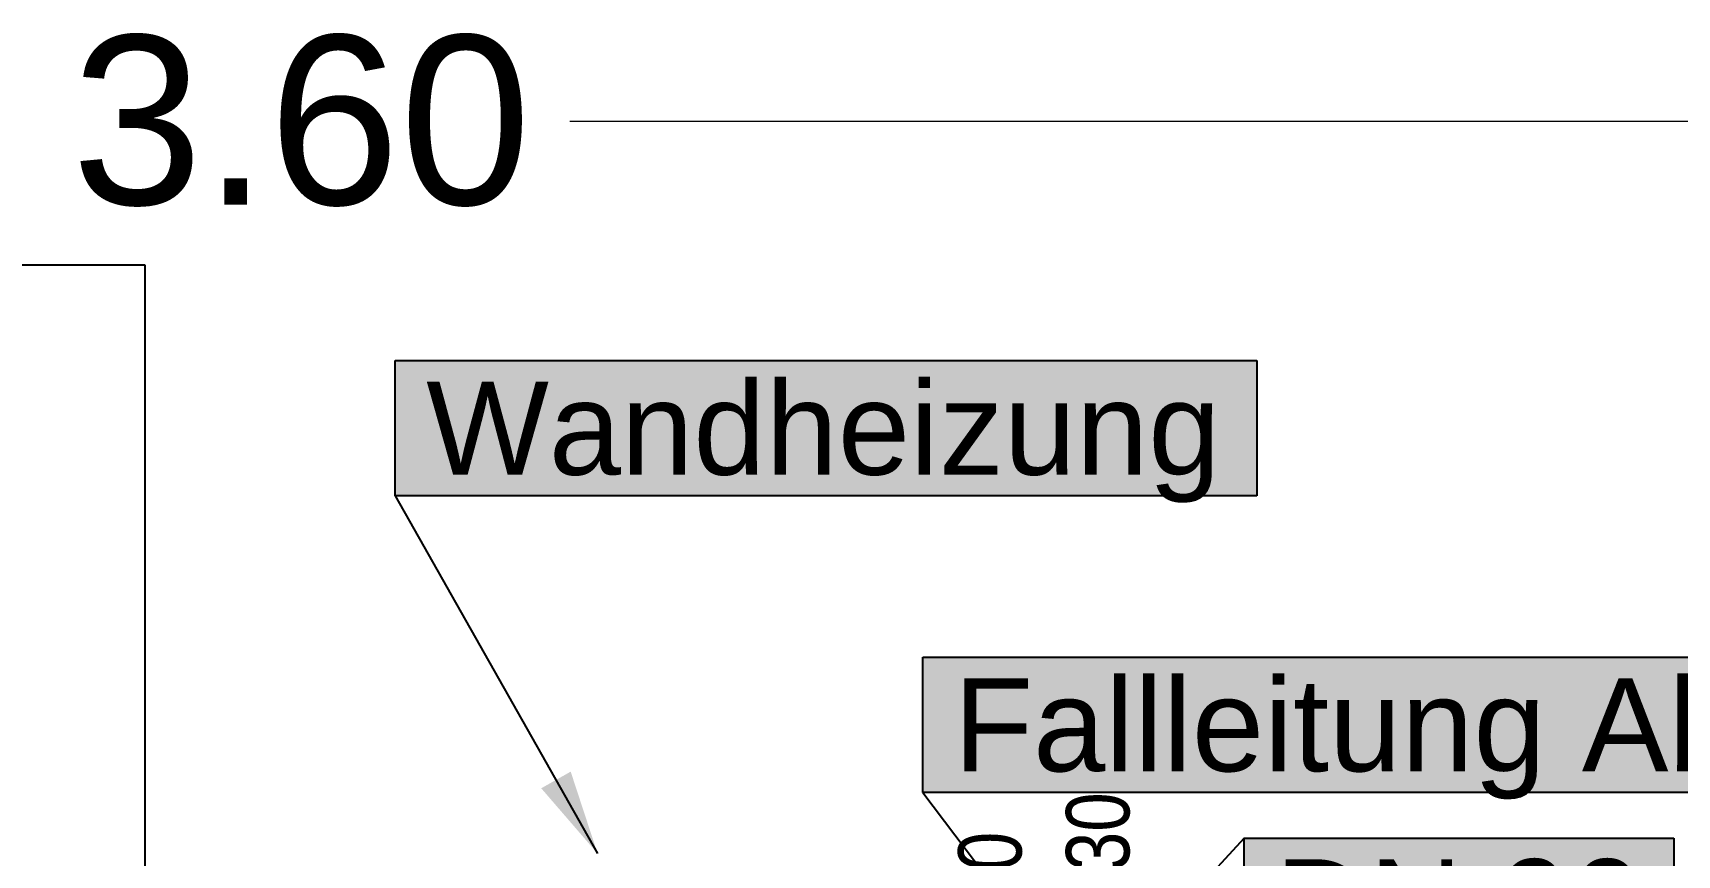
# Model space of a CAD drawing. Extents: x 0 to 756, y -25 to 420.
# Drawn here: x 155.55 to 194.46, y 265.61 to 285.06 of the extents above; entities that cross this region are included whole.
import ezdxf

# ---------------------------------------------------------------- set-up
doc = ezdxf.new("R2010")
doc.units = 0
doc.layers.get('0').update_dxf_attribs({"lineweight": 25})
for name, color, linetype, lineweight in [('ALLGEMEIN03', 7, 'Continuous', 25), ('Standard', 7, 'Continuous', 25), ('X_Text', 7, 'Continuous', 25)]:
    doc.layers.add(name, color=color, linetype=linetype, lineweight=lineweight)
doc.layers.add('S_Schmutzwasser', color=7, linetype='Continuous', lineweight=35, true_color=0x808040)
doc.styles.get("Standard").update_dxf_attribs({"font": 'arial.ttf'})

# ---------------------------------------------------------------- blocks, each defined once
blk = doc.blocks.new('Referenz-A0T78P30OY')
at = {"layer": 'ALLGEMEIN03', "color": 0, "lineweight": -2}
for p, q in [((125.607, 279.578), (158.207, 279.578)), ((158.207, 279.578), (158.207, 263.578))]:
    blk.add_line(p, q, dxfattribs=at)
at = {"layer": 'Standard', "color": 0, "lineweight": 18}
for p, q in [((168.257, 282.97), (197.623, 282.97)), ((191.623, 282.97), (200.623, 282.97))]:
    blk.add_line(p, q, dxfattribs=at)
at = {"layer": 'Standard', "color": 0, "lineweight": 18, "insert": (156.468, 285.002), "char_height": 4, "attachment_point": 1}
blk.add_mtext('{\\fArial;3.60}', dxfattribs=at)
blk = doc.blocks.new('Bauteilbeschriftung-A0T78PBUOY', base_point=(164.129, 265.651))
at = {"color": 0, "lineweight": -2}
for p, q in [((164.129, 277.311), (184.51, 277.311)), ((164.129, 274.111), (164.129, 277.311)), ((184.51, 277.311), (184.51, 274.111)), ((184.51, 274.111), (164.129, 274.111))]:
    blk.add_line(p, q, dxfattribs=at)
at = {"color": 0, "linetype": 'ByBlock', "lineweight": -2, "ltscale": 0.25}
blk.add_line((164.129, 274.111), (168.915, 265.651), dxfattribs=at)
at = {"color": 7, "linetype": 'ByBlock', "lineweight": -2, "ltscale": 0.25, "true_color": 0xffffff}
for points in [[(164.129, 274.111), (184.51, 274.111), (164.129, 277.311)], [(184.51, 274.111), (164.129, 277.311), (184.51, 277.311)]]:
    blk.add_solid(points, dxfattribs=at)
at = {"color": 0, "linetype": 'ByBlock', "lineweight": -2, "ltscale": 0.25}
for points in [[(168.408, 267.195), (167.582, 267.195), (168.279, 267.589)], [(168.915, 265.651), (168.408, 267.195), (167.582, 267.195)]]:
    blk.add_solid(points, dxfattribs=at)
at = {"color": 0, "linetype": 'ByBlock', "lineweight": -2, "ltscale": 0.25, "insert": (164.862, 276.811), "char_height": 2.2, "attachment_point": 1}
blk.add_mtext('{\\fArial;Wandheizung}', dxfattribs=at)
blk = doc.blocks.new('Bauteilbeschriftung-A0T78PCAOY', base_point=(176.608, 263.345))
at = {"color": 0, "lineweight": -2}
for p, q in [((176.608, 270.296), (206.591, 270.296)), ((176.608, 267.096), (176.608, 270.296)), ((206.591, 270.296), (206.591, 267.096)), ((206.591, 267.096), (176.608, 267.096))]:
    blk.add_line(p, q, dxfattribs=at)
at = {"color": 0, "linetype": 'ByBlock', "lineweight": -2, "ltscale": 0.25}
blk.add_line((176.608, 267.096), (179.447, 263.345), dxfattribs=at)
at = {"color": 7, "linetype": 'ByBlock', "lineweight": -2, "ltscale": 0.25, "true_color": 0xffffff}
for points in [[(176.608, 267.096), (206.591, 267.096), (176.608, 270.296)], [(206.591, 267.096), (176.608, 270.296), (206.591, 270.296)]]:
    blk.add_solid(points, dxfattribs=at)
at = {"color": 0, "linetype": 'ByBlock', "lineweight": -2, "ltscale": 0.25}
for points in [[(178.793, 264.698), (177.921, 264.698), (178.559, 265.181)], [(179.447, 263.345), (178.793, 264.698), (177.921, 264.698)]]:
    blk.add_solid(points, dxfattribs=at)
at = {"color": 0, "linetype": 'ByBlock', "lineweight": -2, "ltscale": 0.25, "insert": (177.341, 269.796), "char_height": 2.2, "attachment_point": 1}
blk.add_mtext('{\\fArial;Fallleitung Abwasser}', dxfattribs=at)
blk = doc.blocks.new('Bauteilbeschriftung-A0T78PCMOY', base_point=(179.447, 260.832))
at = {"color": 0, "linetype": 'ByBlock', "lineweight": -2, "ltscale": 0.25}
blk.add_line((184.212, 266.018), (179.447, 260.832), dxfattribs=at)
at = {"color": 0, "lineweight": -2}
for p, q in [((184.212, 266.018), (194.375, 266.018)), ((184.212, 262.818), (184.212, 266.018)), ((194.375, 266.018), (194.375, 262.818)), ((194.375, 262.818), (184.212, 262.818))]:
    blk.add_line(p, q, dxfattribs=at)
at = {"color": 7, "linetype": 'ByBlock', "lineweight": -2, "ltscale": 0.25, "true_color": 0xffffff}
for points in [[(184.212, 262.818), (194.375, 262.818), (184.212, 266.018)], [(194.375, 262.818), (184.212, 266.018), (194.375, 266.018)]]:
    blk.add_solid(points, dxfattribs=at)
at = {"color": 0, "linetype": 'ByBlock', "lineweight": -2, "ltscale": 0.25}
for points in [[(181.095, 262.034), (180.177, 262.034), (180.506, 262.576)], [(179.447, 260.832), (181.095, 262.034), (180.177, 262.034)]]:
    blk.add_solid(points, dxfattribs=at)
at = {"color": 0, "linetype": 'ByBlock', "lineweight": -2, "ltscale": 0.25, "insert": (184.945, 265.518), "char_height": 2.2, "attachment_point": 1}
blk.add_mtext('{\\fArial;DN 90}', dxfattribs=at)
blk = doc.blocks.new('Abwasser Schnellansicht-A0T78PEQOY', base_point=(145.702, 244.288))
at = {"color": 253, "linetype": 'ByBlock', "lineweight": -2, "ltscale": 0.25, "true_color": 0xa0a0a0, "char_height": 1.5, "attachment_point": 1, "rotation": 90}
for s, insert in [('{\\W0.8;\\fArial;-130}', (179.997, 263.745)), ('{\\W0.8;\\fArial;-40}', (177.447, 263.745))]:
    blk.add_mtext(s, dxfattribs=dict(at, insert=insert))

msp = doc.modelspace()

# ---------------------------------------------------------------- block references
at = {"color": 8, "lineweight": 25, "ltscale": 0.25, "true_color": 0x808080}
msp.add_blockref('Referenz-A0T78P30OY', (0, 0), dxfattribs=at)
at = {"layer": 'S_Schmutzwasser', "lineweight": 25, "ltscale": 0.25}
msp.add_blockref('Abwasser Schnellansicht-A0T78PEQOY', (145.702, 244.288), dxfattribs=at)
at = {"layer": 'X_Text', "color": 7, "ltscale": 0.25}
for name, p in [('Bauteilbeschriftung-A0T78PBUOY', (164.129, 265.651)), ('Bauteilbeschriftung-A0T78PCAOY', (176.608, 263.345)), ('Bauteilbeschriftung-A0T78PCMOY', (179.447, 260.832))]:
    msp.add_blockref(name, p, dxfattribs=at)

doc.saveas('drawing.dxf')
